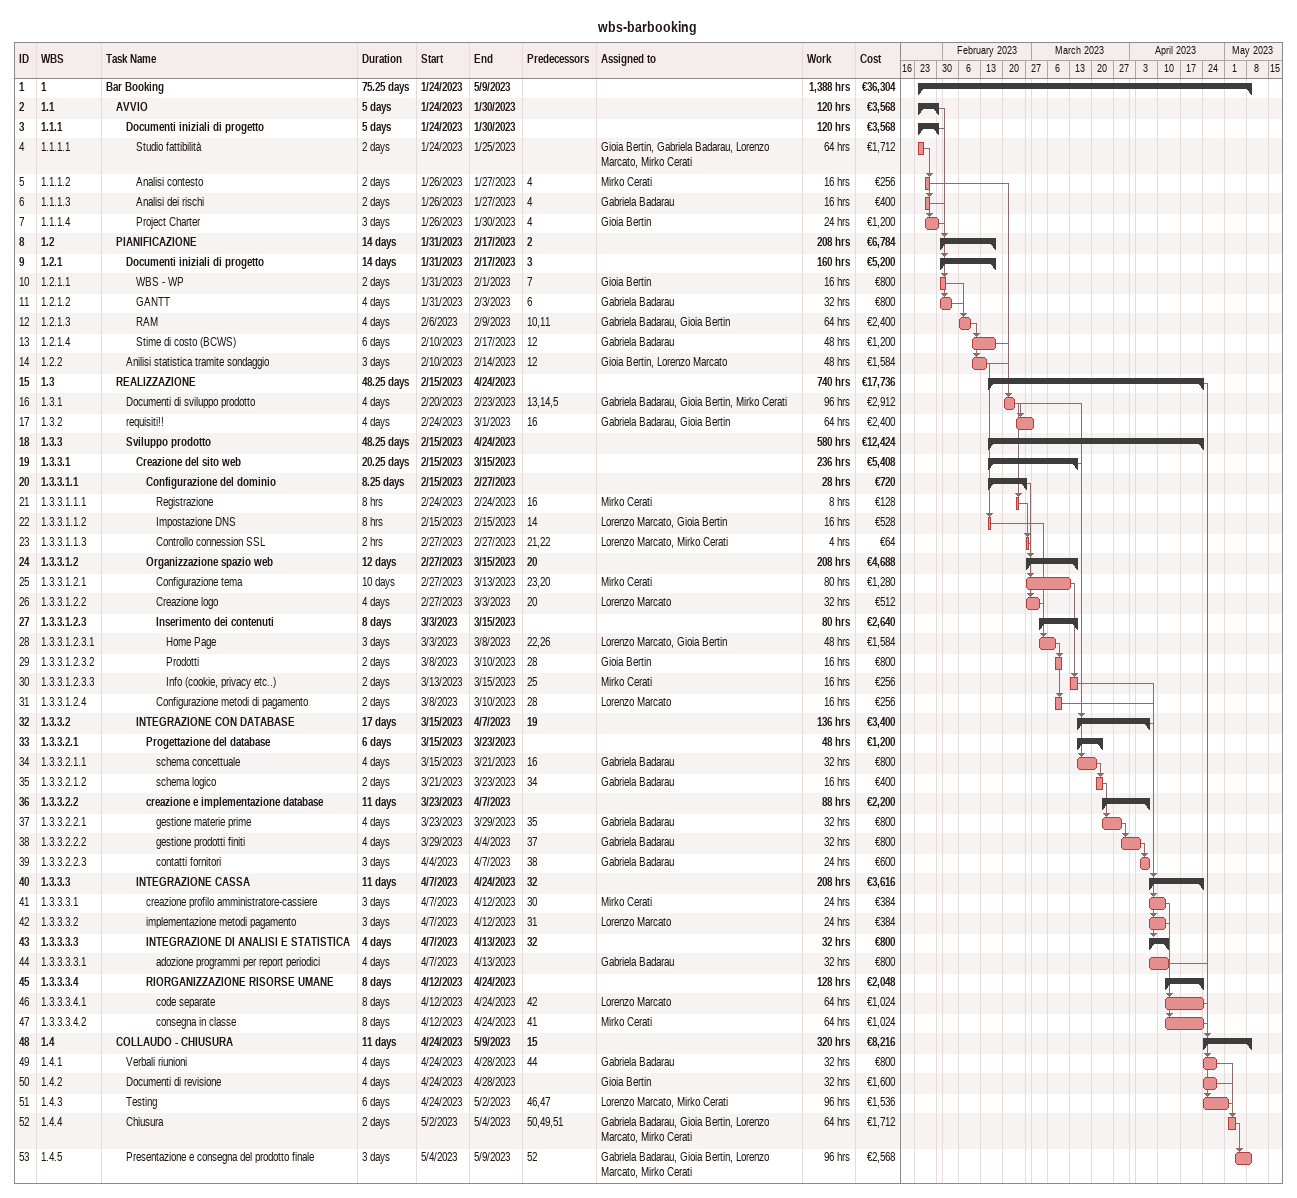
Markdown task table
wbs-barbooking

| ID | WBS | Task | Duration | Start | Finish | Predecessors | Resources | Work (h) | Cost (€) |
|---|---|---|---|---|---|---|---|---|---|
| 1 | 1 | **Bar Booking** | 75.25d | 2023-01-24 | 2023-05-09 |  |  | 1388 | 36304 |
| 2 | 1.1 | **AVVIO** | 5d | 2023-01-24 | 2023-01-30 |  |  | 120 | 3568 |
| 3 | 1.1.1 | **Documenti iniziali di progetto** | 5d | 2023-01-24 | 2023-01-30 |  |  | 120 | 3568 |
| 4 | 1.1.1.1 | Studio fattibilità | 2d | 2023-01-24 | 2023-01-25 |  | Gioia Bertin, Gabriela Badarau, Lorenzo Marcato, Mirko Cerati | 64 | 1712 |
| 5 | 1.1.1.2 | Analisi contesto | 2d | 2023-01-26 | 2023-01-27 | 4 | Mirko Cerati | 16 | 256 |
| 6 | 1.1.1.3 | Analisi dei rischi | 2d | 2023-01-26 | 2023-01-27 | 4 | Gabriela Badarau | 16 | 400 |
| 7 | 1.1.1.4 | Project Charter | 3d | 2023-01-26 | 2023-01-30 | 4 | Gioia Bertin | 24 | 1200 |
| 8 | 1.2 | **PIANIFICAZIONE** | 14d | 2023-01-31 | 2023-02-17 | 2 |  | 208 | 6784 |
| 9 | 1.2.1 | **Documenti iniziali di progetto** | 14d | 2023-01-31 | 2023-02-17 | 3 |  | 160 | 5200 |
| 10 | 1.2.1.1 | WBS - WP | 2d | 2023-01-31 | 2023-02-01 | 7 | Gioia Bertin | 16 | 800 |
| 11 | 1.2.1.2 | GANTT | 4d | 2023-01-31 | 2023-02-03 | 6 | Gabriela Badarau | 32 | 800 |
| 12 | 1.2.1.3 | RAM | 4d | 2023-02-06 | 2023-02-09 | 10, 11 | Gabriela Badarau, Gioia Bertin | 64 | 2400 |
| 13 | 1.2.1.4 | Stime di costo (BCWS) | 6d | 2023-02-10 | 2023-02-17 | 12 | Gabriela Badarau | 48 | 1200 |
| 14 | 1.2.2 | Anilisi statistica tramite sondaggio | 3d | 2023-02-10 | 2023-02-14 | 12 | Gioia Bertin, Lorenzo Marcato | 48 | 1584 |
| 15 | 1.3 | **REALIZZAZIONE** | 48.25d | 2023-02-15 | 2023-04-24 |  |  | 740 | 17736 |
| 16 | 1.3.1 | Documenti di sviluppo prodotto | 4d | 2023-02-20 | 2023-02-23 | 13, 14, 5 | Gabriela Badarau, Gioia Bertin, Mirko Cerati | 96 | 2912 |
| 17 | 1.3.2 | requisiti!! | 4d | 2023-02-24 | 2023-03-01 | 16 | Gabriela Badarau, Gioia Bertin | 64 | 2400 |
| 18 | 1.3.3 | **Sviluppo prodotto** | 48.25d | 2023-02-15 | 2023-04-24 |  |  | 580 | 12424 |
| 19 | 1.3.3.1 | **Creazione del sito web** | 20.25d | 2023-02-15 | 2023-03-15 |  |  | 236 | 5408 |
| 20 | 1.3.3.1.1 | **Configurazione del dominio** | 8.25d | 2023-02-15 | 2023-02-27 |  |  | 28 | 720 |
| 21 | 1.3.3.1.1.1 | Registrazione | 8h | 2023-02-24 | 2023-02-24 | 16 | Mirko Cerati | 8 | 128 |
| 22 | 1.3.3.1.1.2 | Impostazione DNS | 8h | 2023-02-15 | 2023-02-15 | 14 | Lorenzo Marcato, Gioia Bertin | 16 | 528 |
| 23 | 1.3.3.1.1.3 | Controllo connession SSL | 2h | 2023-02-27 | 2023-02-27 | 21, 22 | Lorenzo Marcato, Mirko Cerati | 4 | 64 |
| 24 | 1.3.3.1.2 | **Organizzazione spazio web** | 12d | 2023-02-27 | 2023-03-15 | 20 |  | 208 | 4688 |
| 25 | 1.3.3.1.2.1 | Configurazione tema | 10d | 2023-02-27 | 2023-03-13 | 23, 20 | Mirko Cerati | 80 | 1280 |
| 26 | 1.3.3.1.2.2 | Creazione logo | 4d | 2023-02-27 | 2023-03-03 | 20 | Lorenzo Marcato | 32 | 512 |
| 27 | 1.3.3.1.2.3 | **Inserimento dei contenuti** | 8d | 2023-03-03 | 2023-03-15 |  |  | 80 | 2640 |
| 28 | 1.3.3.1.2.3.1 | Home Page | 3d | 2023-03-03 | 2023-03-08 | 22, 26 | Lorenzo Marcato, Gioia Bertin | 48 | 1584 |
| 29 | 1.3.3.1.2.3.2 | Prodotti | 2d | 2023-03-08 | 2023-03-10 | 28 | Gioia Bertin | 16 | 800 |
| 30 | 1.3.3.1.2.3.3 | Info (cookie, privacy etc..) | 2d | 2023-03-13 | 2023-03-15 | 25 | Mirko Cerati | 16 | 256 |
| 31 | 1.3.3.1.2.4 | Configurazione metodi di pagamento | 2d | 2023-03-08 | 2023-03-10 | 28 | Lorenzo Marcato | 16 | 256 |
| 32 | 1.3.3.2 | **INTEGRAZIONE CON DATABASE** | 17d | 2023-03-15 | 2023-04-07 | 19 |  | 136 | 3400 |
| 33 | 1.3.3.2.1 | **Progettazione del database** | 6d | 2023-03-15 | 2023-03-23 |  |  | 48 | 1200 |
| 34 | 1.3.3.2.1.1 | schema concettuale | 4d | 2023-03-15 | 2023-03-21 | 16 | Gabriela Badarau | 32 | 800 |
| 35 | 1.3.3.2.1.2 | schema logico | 2d | 2023-03-21 | 2023-03-23 | 34 | Gabriela Badarau | 16 | 400 |
| 36 | 1.3.3.2.2 | **creazione e implementazione database** | 11d | 2023-03-23 | 2023-04-07 |  |  | 88 | 2200 |
| 37 | 1.3.3.2.2.1 | gestione materie prime | 4d | 2023-03-23 | 2023-03-29 | 35 | Gabriela Badarau | 32 | 800 |
| 38 | 1.3.3.2.2.2 | gestione prodotti finiti | 4d | 2023-03-29 | 2023-04-04 | 37 | Gabriela Badarau | 32 | 800 |
| 39 | 1.3.3.2.2.3 | contatti fornitori | 3d | 2023-04-04 | 2023-04-07 | 38 | Gabriela Badarau | 24 | 600 |
| 40 | 1.3.3.3 | **INTEGRAZIONE CASSA** | 11d | 2023-04-07 | 2023-04-24 | 32 |  | 208 | 3616 |
| 41 | 1.3.3.3.1 | creazione profilo amministratore-cassiere | 3d | 2023-04-07 | 2023-04-12 | 30 | Mirko Cerati | 24 | 384 |
| 42 | 1.3.3.3.2 | implementazione metodi pagamento | 3d | 2023-04-07 | 2023-04-12 | 31 | Lorenzo Marcato | 24 | 384 |
| 43 | 1.3.3.3.3 | **INTEGRAZIONE DI ANALISI E STATISTICA** | 4d | 2023-04-07 | 2023-04-13 | 32 |  | 32 | 800 |
| 44 | 1.3.3.3.3.1 | adozione programmi per report periodici | 4d | 2023-04-07 | 2023-04-13 |  | Gabriela Badarau | 32 | 800 |
| 45 | 1.3.3.3.4 | **RIORGANIZZAZIONE RISORSE UMANE** | 8d | 2023-04-12 | 2023-04-24 |  |  | 128 | 2048 |
| 46 | 1.3.3.3.4.1 | code separate | 8d | 2023-04-12 | 2023-04-24 | 42 | Lorenzo Marcato | 64 | 1024 |
| 47 | 1.3.3.3.4.2 | consegna in classe | 8d | 2023-04-12 | 2023-04-24 | 41 | Mirko Cerati | 64 | 1024 |
| 48 | 1.4 | **COLLAUDO - CHIUSURA** | 11d | 2023-04-24 | 2023-05-09 | 15 |  | 320 | 8216 |
| 49 | 1.4.1 | Verbali riunioni | 4d | 2023-04-24 | 2023-04-28 | 44 | Gabriela Badarau | 32 | 800 |
| 50 | 1.4.2 | Documenti di revisione | 4d | 2023-04-24 | 2023-04-28 |  | Gioia Bertin | 32 | 1600 |
| 51 | 1.4.3 | Testing | 6d | 2023-04-24 | 2023-05-02 | 46, 47 | Lorenzo Marcato, Mirko Cerati | 96 | 1536 |
| 52 | 1.4.4 | Chiusura | 2d | 2023-05-02 | 2023-05-04 | 50, 49, 51 | Gabriela Badarau, Gioia Bertin, Lorenzo Marcato, Mirko Cerati | 64 | 1712 |
| 53 | 1.4.5 | Presentazione e consegna del prodotto finale | 3d | 2023-05-04 | 2023-05-09 | 52 | Gabriela Badarau, Gioia Bertin, Lorenzo Marcato, Mirko Cerati | 96 | 2568 |
